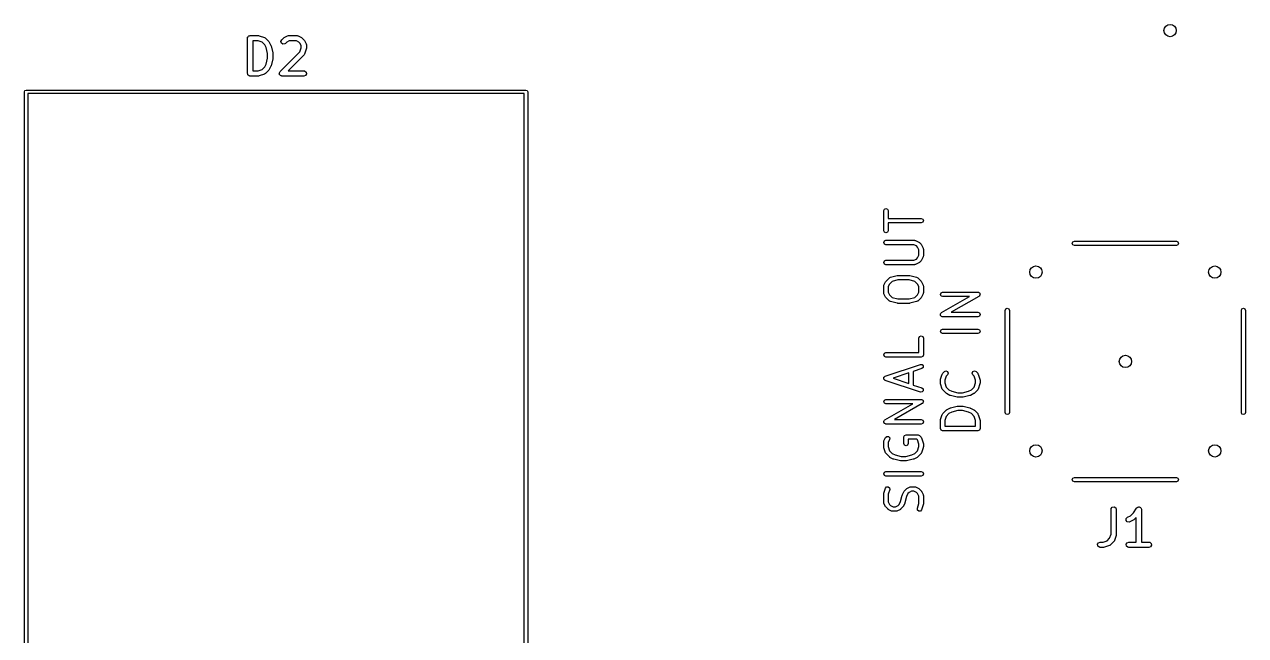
# Model space of a CAD drawing. Extents: x 0.26 to 2.48, y 0.24 to 1.61.
# Drawn here: x 1.119 to 2.484, y 0.924 to 1.607 of the extents above; entities that cross this region are included whole.
import ezdxf

# ---------------------------------------------------------------- set-up
doc = ezdxf.new("R2010")
doc.units = 0
doc.header["$MEASUREMENT"] = 0
doc.layers.add('BLACK', color=7, linetype='CONTINUOUS')

msp = doc.modelspace()

# ---------------------------------------------------------------- linework, layer by layer
at = {"layer": 'BLACK', "linetype": 'CONTINUOUS'}
for p, q in [((1.36799, 1.59146), (1.36806, 1.59185)), ((1.36799, 1.55209), (1.36799, 1.59146)), ((1.36803, 1.59198), (1.3681, 1.59209)), ((1.36806, 1.59185), (1.36803, 1.59198)), ((1.3681, 1.59209), (1.36817, 1.59247)), ((1.36817, 1.59247), (1.36866, 1.59306)), ((1.36866, 1.59306), (1.36904, 1.59373)), ((1.36904, 1.59373), (1.36929, 1.59382)), ((1.36929, 1.59382), (1.36946, 1.59402)), ((1.36946, 1.59402), (1.37022, 1.59415)), ((1.37022, 1.59415), (1.37094, 1.59442)), ((1.37094, 1.59442), (1.38031, 1.59442)), ((1.37984, 1.58851), (1.37389, 1.58851)), ((1.37389, 1.58851), (1.37389, 1.55505)), ((1.38434, 1.58701), (1.37984, 1.58851)), ((1.38031, 1.59442), (1.38118, 1.59426)), ((1.38118, 1.59426), (1.38125, 1.59427)), ((1.38125, 1.59427), (1.38687, 1.59239)), ((1.38726, 1.58409), (1.38434, 1.58701)), ((1.38687, 1.59239), (1.38777, 1.5919)), ((1.38777, 1.5919), (1.38787, 1.59175)), ((1.38787, 1.59175), (1.38803, 1.59168)), ((1.38803, 1.59168), (1.39178, 1.58793)), ((1.39178, 1.58793), (1.39228, 1.5872)), ((1.39228, 1.5872), (1.39233, 1.58716)), ((1.39233, 1.58716), (1.3942, 1.58341)), ((1.40549, 1.58797), (1.40635, 1.5898)), ((1.40602, 1.58602), (1.40549, 1.58797)), ((1.40767, 1.58486), (1.40602, 1.58602)), ((1.40635, 1.5898), (1.40822, 1.59168)), ((1.40968, 1.58504), (1.40767, 1.58486)), ((1.40822, 1.59168), (1.40895, 1.59218)), ((1.40895, 1.59218), (1.40899, 1.59223)), ((1.40899, 1.59223), (1.41274, 1.5941)), ((1.41052, 1.58563), (1.40968, 1.58504)), ((1.41206, 1.58716), (1.41052, 1.58563)), ((1.41476, 1.58851), (1.41206, 1.58716)), ((1.41274, 1.5941), (1.41372, 1.5944)), ((1.41372, 1.5944), (1.41389, 1.59436)), ((1.41389, 1.59436), (1.41406, 1.59442)), ((1.41406, 1.59442), (1.42343, 1.59442)), ((1.42274, 1.58851), (1.41476, 1.58851)), ((1.42544, 1.58716), (1.42274, 1.58851)), ((1.42343, 1.59442), (1.42444, 1.59424)), ((1.42444, 1.59424), (1.42458, 1.59413)), ((1.42458, 1.59413), (1.42476, 1.5941)), ((1.42476, 1.5941), (1.4285, 1.59223)), ((1.42663, 1.58597), (1.42544, 1.58716)), ((1.42798, 1.58327), (1.42663, 1.58597)), ((1.4285, 1.59223), (1.42921, 1.5917)), ((1.42921, 1.5917), (1.42927, 1.59168)), ((1.42927, 1.59168), (1.43115, 1.5898)), ((1.43115, 1.5898), (1.43165, 1.58908)), ((1.43165, 1.58908), (1.4317, 1.58903)), ((1.4317, 1.58903), (1.43357, 1.58529)), ((1.43357, 1.58529), (1.43387, 1.5843)), ((1.38878, 1.58106), (1.38726, 1.58409)), ((1.39049, 1.57423), (1.38878, 1.58106)), ((1.39049, 1.56933), (1.39049, 1.57423)), ((1.3942, 1.58341), (1.39435, 1.58292)), ((1.39435, 1.58292), (1.39443, 1.58281)), ((1.39443, 1.58281), (1.3963, 1.57531)), ((1.3963, 1.57531), (1.39634, 1.57472)), ((1.39634, 1.57472), (1.39639, 1.57459)), ((1.39639, 1.57459), (1.39639, 1.56897)), ((1.40447, 1.55418), (1.42648, 1.57619)), ((1.43115, 1.5725), (1.41369, 1.55505)), ((1.42648, 1.57619), (1.42798, 1.58069)), ((1.42798, 1.58069), (1.42798, 1.58327)), ((1.43122, 1.57266), (1.43115, 1.5725)), ((1.43137, 1.57276), (1.43122, 1.57266)), ((1.43186, 1.57366), (1.43137, 1.57276)), ((1.43373, 1.57928), (1.43186, 1.57366)), ((1.43389, 1.58022), (1.43373, 1.57935)), ((1.43373, 1.57935), (1.43373, 1.57928)), ((1.43387, 1.5843), (1.43383, 1.58413)), ((1.43383, 1.58413), (1.43389, 1.58396)), ((1.43389, 1.58396), (1.43389, 1.58022)), ((1.38434, 1.55655), (1.38726, 1.55947)), ((1.38726, 1.55947), (1.38878, 1.5625)), ((1.38878, 1.5625), (1.39049, 1.56933)), ((1.3942, 1.56015), (1.39233, 1.5564)), ((1.39422, 1.56029), (1.3942, 1.56015)), ((1.39443, 1.56075), (1.39422, 1.56029)), ((1.3963, 1.56825), (1.39443, 1.56075)), ((1.39639, 1.56897), (1.39629, 1.56839)), ((1.39629, 1.56839), (1.3963, 1.56825)), ((1.36825, 1.55137), (1.36799, 1.55209)), ((1.36838, 1.55062), (1.36825, 1.55137)), ((1.36859, 1.55045), (1.36838, 1.55062)), ((1.36868, 1.5502), (1.36859, 1.55045)), ((1.36934, 1.54981), (1.36868, 1.5502)), ((1.36993, 1.54932), (1.36934, 1.54981)), ((1.37031, 1.54925), (1.36993, 1.54932)), ((1.37043, 1.54919), (1.37031, 1.54925)), ((1.37056, 1.54921), (1.37043, 1.54919)), ((1.37094, 1.54914), (1.37056, 1.54921)), ((1.38031, 1.54914), (1.37094, 1.54914)), ((1.37389, 1.55505), (1.37984, 1.55505)), ((1.37984, 1.55505), (1.38434, 1.55655)), ((1.38038, 1.54916), (1.38031, 1.54914)), ((1.38125, 1.54929), (1.38038, 1.54916)), ((1.38687, 1.55117), (1.38125, 1.54929)), ((1.38701, 1.55128), (1.38687, 1.55117)), ((1.38719, 1.55129), (1.38701, 1.55128)), ((1.38803, 1.55188), (1.38719, 1.55129)), ((1.39178, 1.55563), (1.38803, 1.55188)), ((1.3918, 1.55569), (1.39178, 1.55563)), ((1.39233, 1.5564), (1.3918, 1.55569)), ((1.40362, 1.55235), (1.40368, 1.55247)), ((1.40385, 1.55149), (1.40362, 1.55235)), ((1.40365, 1.55261), (1.4041, 1.55338)), ((1.40368, 1.55247), (1.40365, 1.55261)), ((1.404, 1.55062), (1.40385, 1.55149)), ((1.40411, 1.55053), (1.404, 1.55062)), ((1.4041, 1.55338), (1.40447, 1.55418)), ((1.40414, 1.5504), (1.40411, 1.55053)), ((1.40487, 1.54989), (1.40414, 1.5504)), ((1.40555, 1.54932), (1.40487, 1.54989)), ((1.40573, 1.54929), (1.40555, 1.54932)), ((1.4058, 1.54924), (1.40573, 1.54929)), ((1.40593, 1.54925), (1.4058, 1.54924)), ((1.40656, 1.54914), (1.40593, 1.54925)), ((1.43093, 1.54914), (1.40656, 1.54914)), ((1.41369, 1.55505), (1.43093, 1.55505)), ((1.43093, 1.55505), (1.43194, 1.55487)), ((1.43283, 1.54983), (1.43093, 1.54914)), ((1.43194, 1.55487), (1.43349, 1.55357)), ((1.43384, 1.55158), (1.43283, 1.54983)), ((1.43349, 1.55357), (1.43384, 1.55158)), ((1.1185, 1.5315), (1.11908, 1.53289)), ((1.1185, 0.468504), (1.1185, 1.5315)), ((1.11908, 1.53289), (1.12047, 1.53346)), ((1.12047, 1.53346), (1.67953, 1.53346)), ((1.67953, 1.53346), (1.68092, 1.53289)), ((1.68092, 1.53289), (1.6815, 1.5315)), ((1.6815, 1.5315), (1.6815, 0.468504)), ((1.12244, 1.52953), (1.12244, 0.470472)), ((1.67756, 1.52953), (1.12244, 1.52953)), ((1.67756, 0.470472), (1.67756, 1.52953)), ((2.07967, 1.39873), (2.0804, 1.4005)), ((2.07967, 1.37623), (2.07967, 1.39873)), ((2.0804, 1.4005), (2.08217, 1.40123)), ((2.08217, 1.40123), (2.08393, 1.4005)), ((2.08393, 1.4005), (2.08467, 1.39873)), ((2.08467, 1.39873), (2.08467, 1.38998)), ((2.08467, 1.38998), (2.12154, 1.38998)), ((2.12154, 1.38498), (2.08467, 1.38498)), ((2.08467, 1.38498), (2.08467, 1.37623)), ((2.12154, 1.38998), (2.1233, 1.38925)), ((2.1233, 1.38571), (2.12154, 1.38498)), ((2.1233, 1.38925), (2.12404, 1.38748)), ((2.12404, 1.38748), (2.1233, 1.38571)), ((2.0804, 1.37446), (2.07967, 1.37623)), ((2.08217, 1.37373), (2.0804, 1.37446)), ((2.08393, 1.37446), (2.08217, 1.37373)), ((2.08467, 1.37623), (2.08393, 1.37446)), ((2.07967, 1.36311), (2.0804, 1.36488)), ((2.0804, 1.36134), (2.07967, 1.36311)), ((2.0804, 1.36488), (2.08217, 1.36561)), ((2.08217, 1.36061), (2.0804, 1.36134)), ((2.08217, 1.36561), (2.11404, 1.36561)), ((2.11345, 1.36061), (2.08217, 1.36061)), ((2.11631, 1.35918), (2.11345, 1.36061)), ((2.11404, 1.36561), (2.11457, 1.36539)), ((2.11457, 1.36539), (2.11515, 1.36534)), ((2.11515, 1.36534), (2.1189, 1.36347)), ((2.11761, 1.35788), (2.11631, 1.35918)), ((2.11904, 1.35502), (2.11761, 1.35788)), ((2.1189, 1.36347), (2.11917, 1.36316)), ((2.11904, 1.3487), (2.11904, 1.35502)), ((2.11917, 1.36316), (2.11955, 1.363)), ((2.11955, 1.363), (2.12143, 1.36113)), ((2.12143, 1.36113), (2.12159, 1.36075)), ((2.12159, 1.36075), (2.1219, 1.36048)), ((2.1219, 1.36048), (2.12377, 1.35673)), ((2.12377, 1.35673), (2.12381, 1.35615)), ((2.12381, 1.35615), (2.12404, 1.35561)), ((2.12404, 1.35561), (2.12404, 1.34811)), ((2.29055, 1.36209), (2.29124, 1.36376)), ((2.29124, 1.36042), (2.29055, 1.36209)), ((2.29124, 1.36376), (2.29291, 1.36445)), ((2.29291, 1.35972), (2.29124, 1.36042)), ((2.29291, 1.36445), (2.40709, 1.36445)), ((2.40709, 1.35972), (2.29291, 1.35972)), ((2.40709, 1.36445), (2.40876, 1.36376)), ((2.40876, 1.36042), (2.40709, 1.35972)), ((2.40876, 1.36376), (2.40945, 1.36209)), ((2.40945, 1.36209), (2.40876, 1.36042)), ((2.07967, 1.34061), (2.0804, 1.34238)), ((2.0804, 1.33884), (2.07967, 1.34061)), ((2.0804, 1.34238), (2.08217, 1.34311)), ((2.08217, 1.33811), (2.0804, 1.33884)), ((2.08217, 1.34311), (2.11345, 1.34311)), ((2.11345, 1.34311), (2.11631, 1.34454)), ((2.1189, 1.34025), (2.11515, 1.33838)), ((2.11631, 1.34454), (2.11761, 1.34584)), ((2.11761, 1.34584), (2.11904, 1.3487)), ((2.11917, 1.34056), (2.1189, 1.34025)), ((2.11955, 1.34072), (2.11917, 1.34056)), ((2.12143, 1.34259), (2.11955, 1.34072)), ((2.12159, 1.34297), (2.12143, 1.34259)), ((2.1219, 1.34324), (2.12159, 1.34297)), ((2.12377, 1.34699), (2.1219, 1.34324)), ((2.12381, 1.34757), (2.12377, 1.34699)), ((2.12404, 1.34811), (2.12381, 1.34757)), ((2.11404, 1.33811), (2.08217, 1.33811)), ((2.08718, 1.32429), (2.09468, 1.32616)), ((2.09468, 1.32616), (2.095, 1.32612)), ((2.095, 1.32612), (2.09529, 1.32624)), ((2.09529, 1.32624), (2.10841, 1.32624)), ((2.10841, 1.32624), (2.10871, 1.32612)), ((2.10871, 1.32612), (2.10902, 1.32616)), ((2.10902, 1.32616), (2.11652, 1.32429)), ((2.11457, 1.33833), (2.11404, 1.33811)), ((2.11515, 1.33838), (2.11457, 1.33833)), ((2.07967, 1.31436), (2.07989, 1.3149)), ((2.07967, 1.30687), (2.07967, 1.31436)), ((2.07989, 1.3149), (2.07993, 1.31548)), ((2.07993, 1.31548), (2.0818, 1.31923)), ((2.0818, 1.31923), (2.08212, 1.3195)), ((2.08212, 1.3195), (2.08227, 1.31988)), ((2.08227, 1.31988), (2.08602, 1.32363)), ((2.0861, 1.31663), (2.08467, 1.31377)), ((2.08467, 1.31377), (2.08467, 1.30746)), ((2.08602, 1.32363), (2.08664, 1.32389)), ((2.08907, 1.31961), (2.0861, 1.31663)), ((2.08664, 1.32389), (2.08718, 1.32429)), ((2.0956, 1.32124), (2.08907, 1.31961)), ((2.1081, 1.32124), (2.0956, 1.32124)), ((2.11463, 1.31961), (2.1081, 1.32124)), ((2.11761, 1.31663), (2.11463, 1.31961)), ((2.11652, 1.32429), (2.11706, 1.32389)), ((2.11706, 1.32389), (2.11768, 1.32363)), ((2.11904, 1.31377), (2.11761, 1.31663)), ((2.11768, 1.32363), (2.12143, 1.31988)), ((2.11904, 1.30746), (2.11904, 1.31377)), ((2.12143, 1.31988), (2.12159, 1.3195)), ((2.12159, 1.3195), (2.1219, 1.31923)), ((2.1219, 1.31923), (2.12377, 1.31548)), ((2.12377, 1.31548), (2.12381, 1.3149)), ((2.12381, 1.3149), (2.12404, 1.31436)), ((2.12404, 1.31436), (2.12404, 1.30687)), ((2.07989, 1.30633), (2.07967, 1.30687)), ((2.07993, 1.30575), (2.07989, 1.30633)), ((2.0818, 1.302), (2.07993, 1.30575)), ((2.08212, 1.30173), (2.0818, 1.302)), ((2.08227, 1.30135), (2.08212, 1.30173)), ((2.08602, 1.2976), (2.08227, 1.30135)), ((2.08467, 1.30746), (2.0861, 1.3046)), ((2.0861, 1.3046), (2.08907, 1.30162)), ((2.08907, 1.30162), (2.0956, 1.29999)), ((2.0956, 1.29999), (2.1081, 1.29999)), ((2.1081, 1.29999), (2.11463, 1.30162)), ((2.11463, 1.30162), (2.11761, 1.3046)), ((2.11761, 1.3046), (2.11904, 1.30746)), ((2.12143, 1.30135), (2.11768, 1.2976)), ((2.12159, 1.30173), (2.12143, 1.30135)), ((2.1219, 1.302), (2.12159, 1.30173)), ((2.12377, 1.30575), (2.1219, 1.302)), ((2.12381, 1.30633), (2.12377, 1.30575)), ((2.12404, 1.30687), (2.12381, 1.30633)), ((2.14305, 1.30499), (2.14378, 1.30676)), ((2.14378, 1.30322), (2.14305, 1.30499)), ((2.14378, 1.30676), (2.14555, 1.30749)), ((2.14555, 1.30249), (2.14378, 1.30322)), ((2.14431, 1.28466), (2.17551, 1.30249)), ((2.14555, 1.30749), (2.18492, 1.30749)), ((2.17551, 1.30249), (2.14555, 1.30249)), ((2.18616, 1.30282), (2.15497, 1.28499)), ((2.18492, 1.30749), (2.18524, 1.30736)), ((2.18524, 1.30736), (2.18558, 1.3074)), ((2.18558, 1.3074), (2.18609, 1.30701)), ((2.18609, 1.30701), (2.18669, 1.30676)), ((2.18637, 1.30309), (2.18616, 1.30282)), ((2.18669, 1.30322), (2.18637, 1.30309)), ((2.18669, 1.30676), (2.18682, 1.30644)), ((2.18694, 1.30382), (2.18669, 1.30322)), ((2.18682, 1.30644), (2.18709, 1.30623)), ((2.18733, 1.30433), (2.18694, 1.30382)), ((2.18709, 1.30623), (2.18717, 1.30559)), ((2.18717, 1.30559), (2.18742, 1.30499)), ((2.18742, 1.30499), (2.18729, 1.30467)), ((2.18729, 1.30467), (2.18733, 1.30433)), ((2.08664, 1.29734), (2.08602, 1.2976)), ((2.08718, 1.29694), (2.08664, 1.29734)), ((2.09468, 1.29507), (2.08718, 1.29694)), ((2.095, 1.29511), (2.09468, 1.29507)), ((2.09529, 1.29499), (2.095, 1.29511)), ((2.10841, 1.29499), (2.09529, 1.29499)), ((2.10871, 1.29511), (2.10841, 1.29499)), ((2.10902, 1.29507), (2.10871, 1.29511)), ((2.11652, 1.29694), (2.10902, 1.29507)), ((2.11706, 1.29734), (2.11652, 1.29694)), ((2.11768, 1.2976), (2.11706, 1.29734)), ((2.14354, 1.28366), (2.14378, 1.28426)), ((2.14378, 1.28426), (2.1441, 1.28439)), ((2.1441, 1.28439), (2.14431, 1.28466)), ((2.15497, 1.28499), (2.18492, 1.28499)), ((2.18492, 1.28499), (2.18669, 1.28426)), ((2.18669, 1.28426), (2.18742, 1.28249)), ((2.21555, 1.28709), (2.21624, 1.28876)), ((2.21555, 1.17291), (2.21555, 1.28709)), ((2.21624, 1.28876), (2.21791, 1.28945)), ((2.21791, 1.28945), (2.21958, 1.28876)), ((2.21958, 1.28876), (2.22028, 1.28709)), ((2.22028, 1.28709), (2.22028, 1.17291)), ((2.47972, 1.28709), (2.48042, 1.28876)), ((2.47972, 1.17291), (2.47972, 1.28709)), ((2.48042, 1.28876), (2.48209, 1.28945)), ((2.48209, 1.28945), (2.48376, 1.28876)), ((2.48376, 1.28876), (2.48445, 1.28709)), ((2.48445, 1.28709), (2.48445, 1.17291)), ((2.14305, 1.28249), (2.14318, 1.28281)), ((2.1433, 1.2819), (2.14305, 1.28249)), ((2.14314, 1.28315), (2.14354, 1.28366)), ((2.14318, 1.28281), (2.14314, 1.28315)), ((2.14338, 1.28125), (2.1433, 1.2819)), ((2.14365, 1.28104), (2.14338, 1.28125)), ((2.14378, 1.28073), (2.14365, 1.28104)), ((2.14438, 1.28048), (2.14378, 1.28073)), ((2.14489, 1.28008), (2.14438, 1.28048)), ((2.14523, 1.28012), (2.14489, 1.28008)), ((2.14555, 1.27999), (2.14523, 1.28012)), ((2.18492, 1.27999), (2.14555, 1.27999)), ((2.18669, 1.28073), (2.18492, 1.27999)), ((2.18742, 1.28249), (2.18669, 1.28073)), ((2.11904, 1.25625), (2.11977, 1.25801)), ((2.11977, 1.25801), (2.12154, 1.25875)), ((2.12154, 1.25875), (2.1233, 1.25801)), ((2.1233, 1.25801), (2.12404, 1.25625)), ((2.14305, 1.26375), (2.14378, 1.26551)), ((2.14378, 1.26198), (2.14305, 1.26375)), ((2.14378, 1.26551), (2.14555, 1.26625)), ((2.14555, 1.26125), (2.14378, 1.26198)), ((2.14555, 1.26625), (2.18492, 1.26625)), ((2.18492, 1.26125), (2.14555, 1.26125)), ((2.18492, 1.26625), (2.18669, 1.26551)), ((2.18669, 1.26198), (2.18492, 1.26125)), ((2.18669, 1.26551), (2.18742, 1.26375)), ((2.18742, 1.26375), (2.18669, 1.26198)), ((2.11904, 1.24), (2.11904, 1.25625)), ((2.12404, 1.25625), (2.12404, 1.2375)), ((2.07967, 1.2375), (2.0804, 1.23927)), ((2.0804, 1.23573), (2.07967, 1.2375)), ((2.0804, 1.23927), (2.08217, 1.24)), ((2.08217, 1.235), (2.0804, 1.23573)), ((2.08217, 1.24), (2.11904, 1.24)), ((2.12154, 1.235), (2.08217, 1.235)), ((2.1233, 1.23573), (2.12154, 1.235)), ((2.12404, 1.2375), (2.1233, 1.23573)), ((2.08138, 1.21362), (2.12075, 1.22675)), ((2.10779, 1.21716), (2.09007, 1.21125)), ((2.10779, 1.20535), (2.10779, 1.21716)), ((2.12233, 1.222), (2.11279, 1.21882)), ((2.11279, 1.21882), (2.11279, 1.20368)), ((2.12075, 1.22675), (2.12265, 1.22661)), ((2.12377, 1.22326), (2.12233, 1.222)), ((2.12265, 1.22661), (2.12391, 1.22517)), ((2.12391, 1.22517), (2.12377, 1.22326)), ((2.14318, 1.21017), (2.14505, 1.21579)), ((2.14505, 1.21579), (2.14544, 1.21623)), ((2.14544, 1.21623), (2.14566, 1.21677)), ((2.14566, 1.21677), (2.14753, 1.21864)), ((2.14753, 1.21864), (2.1493, 1.21938)), ((2.1493, 1.21938), (2.15107, 1.21864)), ((2.15107, 1.21864), (2.1518, 1.21688)), ((2.1518, 1.21688), (2.15107, 1.21511)), ((2.17867, 1.21688), (2.1794, 1.21864)), ((2.1794, 1.21511), (2.17867, 1.21688)), ((2.1794, 1.21864), (2.18117, 1.21938)), ((2.18117, 1.21938), (2.18294, 1.21864)), ((2.18294, 1.21864), (2.18481, 1.21677)), ((2.18481, 1.21677), (2.18504, 1.21623)), ((2.18504, 1.21623), (2.18542, 1.21579)), ((2.18542, 1.21579), (2.18729, 1.21017)), ((2.07979, 1.21204), (2.07992, 1.21218)), ((2.07985, 1.21125), (2.07979, 1.21204)), ((2.07979, 1.21046), (2.07985, 1.21125)), ((2.07992, 1.21032), (2.07979, 1.21046)), ((2.07992, 1.21218), (2.07993, 1.21237)), ((2.07993, 1.21013), (2.07992, 1.21032)), ((2.07993, 1.21237), (2.08053, 1.21289)), ((2.08053, 1.20962), (2.07993, 1.21013)), ((2.08053, 1.21289), (2.08105, 1.21349)), ((2.08105, 1.20902), (2.08053, 1.20962)), ((2.08105, 1.21349), (2.08123, 1.2135)), ((2.08123, 1.209), (2.08105, 1.20902)), ((2.08123, 1.2135), (2.08138, 1.21362)), ((2.08138, 1.20888), (2.08123, 1.209)), ((2.12075, 1.19576), (2.08138, 1.20888)), ((2.09007, 1.21125), (2.10779, 1.20535)), ((2.11279, 1.20368), (2.12233, 1.2005)), ((2.14305, 1.20938), (2.14321, 1.20976)), ((2.14305, 1.20563), (2.14305, 1.20938)), ((2.14321, 1.20525), (2.14305, 1.20563)), ((2.14321, 1.20976), (2.14318, 1.21017)), ((2.14318, 1.20484), (2.14321, 1.20525)), ((2.14505, 1.19921), (2.14318, 1.20484)), ((2.14961, 1.21365), (2.14805, 1.20897)), ((2.14805, 1.20897), (2.14805, 1.20603)), ((2.14805, 1.20603), (2.14961, 1.20135)), ((2.15107, 1.21511), (2.14961, 1.21365)), ((2.18086, 1.21365), (2.1794, 1.21511)), ((2.18242, 1.20897), (2.18086, 1.21365)), ((2.18086, 1.20135), (2.18242, 1.20603)), ((2.18242, 1.20603), (2.18242, 1.20897)), ((2.18729, 1.20484), (2.18542, 1.19921)), ((2.18729, 1.21017), (2.18726, 1.20976)), ((2.18726, 1.20976), (2.18742, 1.20938)), ((2.18742, 1.20563), (2.18726, 1.20525)), ((2.18726, 1.20525), (2.18729, 1.20484)), ((2.18742, 1.20938), (2.18742, 1.20563)), ((2.12265, 1.19589), (2.12075, 1.19576)), ((2.12233, 1.2005), (2.12377, 1.19925)), ((2.12391, 1.19734), (2.12265, 1.19589)), ((2.12377, 1.19925), (2.12391, 1.19734)), ((2.14544, 1.19877), (2.14505, 1.19921)), ((2.14566, 1.19824), (2.14544, 1.19877)), ((2.14941, 1.19449), (2.14566, 1.19824)), ((2.14979, 1.19433), (2.14941, 1.19449)), ((2.14961, 1.20135), (2.15266, 1.19831)), ((2.15006, 1.19402), (2.14979, 1.19433)), ((2.15381, 1.19214), (2.15006, 1.19402)), ((2.15266, 1.19831), (2.1558, 1.19674)), ((2.15409, 1.19212), (2.15381, 1.19214)), ((2.15432, 1.19195), (2.15409, 1.19212)), ((2.16182, 1.19008), (2.15432, 1.19195)), ((2.1558, 1.19674), (2.16273, 1.195)), ((2.16213, 1.19013), (2.16182, 1.19008)), ((2.16242, 1.19), (2.16213, 1.19013)), ((2.16805, 1.19), (2.16242, 1.19)), ((2.16273, 1.195), (2.16774, 1.195)), ((2.16774, 1.195), (2.17468, 1.19674)), ((2.16834, 1.19013), (2.16805, 1.19)), ((2.16866, 1.19008), (2.16834, 1.19013)), ((2.17615, 1.19195), (2.16866, 1.19008)), ((2.17468, 1.19674), (2.17782, 1.19831)), ((2.17638, 1.19212), (2.17615, 1.19195)), ((2.17667, 1.19214), (2.17638, 1.19212)), ((2.18042, 1.19402), (2.17667, 1.19214)), ((2.17782, 1.19831), (2.18086, 1.20135)), ((2.18069, 1.19433), (2.18042, 1.19402)), ((2.18107, 1.19449), (2.18069, 1.19433)), ((2.18481, 1.19824), (2.18107, 1.19449)), ((2.18504, 1.19877), (2.18481, 1.19824)), ((2.18542, 1.19921), (2.18504, 1.19877)), ((2.07967, 1.18501), (2.0804, 1.18677)), ((2.0804, 1.18324), (2.07967, 1.18501)), ((2.0804, 1.18677), (2.08217, 1.18751)), ((2.08217, 1.18251), (2.0804, 1.18324)), ((2.08093, 1.16468), (2.11212, 1.18251)), ((2.08217, 1.18751), (2.12154, 1.18751)), ((2.11212, 1.18251), (2.08217, 1.18251)), ((2.12278, 1.18284), (2.09158, 1.16501)), ((2.12154, 1.18751), (2.12185, 1.18737)), ((2.12185, 1.18737), (2.12219, 1.18742)), ((2.12219, 1.18742), (2.12271, 1.18702)), ((2.12271, 1.18702), (2.1233, 1.18677)), ((2.12299, 1.18311), (2.12278, 1.18284)), ((2.1233, 1.18324), (2.12299, 1.18311)), ((2.1233, 1.18677), (2.12344, 1.18646)), ((2.12355, 1.18384), (2.1233, 1.18324)), ((2.12344, 1.18646), (2.12371, 1.18625)), ((2.12395, 1.18435), (2.12355, 1.18384)), ((2.12371, 1.18625), (2.12379, 1.1856)), ((2.12379, 1.1856), (2.12404, 1.18501)), ((2.12404, 1.18501), (2.1239, 1.18469)), ((2.1239, 1.18469), (2.12395, 1.18435)), ((2.14566, 1.17178), (2.14941, 1.17552)), ((2.14941, 1.17552), (2.14979, 1.17568)), ((2.14979, 1.17568), (2.15006, 1.17599)), ((2.15006, 1.17599), (2.15381, 1.17787)), ((2.15381, 1.17787), (2.15409, 1.17789)), ((2.15409, 1.17789), (2.15432, 1.17806)), ((2.15432, 1.17806), (2.16182, 1.17993)), ((2.16273, 1.17501), (2.1558, 1.17327)), ((2.16182, 1.17993), (2.16213, 1.17989)), ((2.16213, 1.17989), (2.16242, 1.18001)), ((2.16242, 1.18001), (2.16805, 1.18001)), ((2.16774, 1.17501), (2.16273, 1.17501)), ((2.17468, 1.17327), (2.16774, 1.17501)), ((2.16805, 1.18001), (2.16834, 1.17989)), ((2.16834, 1.17989), (2.16866, 1.17993)), ((2.16866, 1.17993), (2.17615, 1.17806)), ((2.17615, 1.17806), (2.17638, 1.17789)), ((2.17638, 1.17789), (2.17667, 1.17787)), ((2.17667, 1.17787), (2.18042, 1.17599)), ((2.18042, 1.17599), (2.18069, 1.17568)), ((2.18069, 1.17568), (2.18107, 1.17552)), ((2.18107, 1.17552), (2.18481, 1.17178)), ((2.07967, 1.16251), (2.0798, 1.16283)), ((2.07991, 1.16191), (2.07967, 1.16251)), ((2.07975, 1.16317), (2.08015, 1.16368)), ((2.0798, 1.16283), (2.07975, 1.16317)), ((2.08, 1.16127), (2.07991, 1.16191)), ((2.08027, 1.16106), (2.08, 1.16127)), ((2.08015, 1.16368), (2.0804, 1.16428)), ((2.0804, 1.16074), (2.08027, 1.16106)), ((2.0804, 1.16428), (2.08072, 1.16441)), ((2.08072, 1.16441), (2.08093, 1.16468)), ((2.09158, 1.16501), (2.12154, 1.16501)), ((2.12154, 1.16501), (2.1233, 1.16428)), ((2.1233, 1.16428), (2.12404, 1.16251)), ((2.12404, 1.16251), (2.1233, 1.16074)), ((2.14305, 1.16438), (2.14321, 1.16476)), ((2.14305, 1.15501), (2.14305, 1.16438)), ((2.14318, 1.16517), (2.14505, 1.1708)), ((2.14321, 1.16476), (2.14318, 1.16517)), ((2.14505, 1.1708), (2.14544, 1.17124)), ((2.14544, 1.17124), (2.14566, 1.17178)), ((2.14961, 1.16866), (2.14805, 1.16398)), ((2.14805, 1.16398), (2.14805, 1.15751)), ((2.15266, 1.1717), (2.14961, 1.16866)), ((2.1558, 1.17327), (2.15266, 1.1717)), ((2.17782, 1.1717), (2.17468, 1.17327)), ((2.18086, 1.16866), (2.17782, 1.1717)), ((2.18242, 1.16398), (2.18086, 1.16866)), ((2.18242, 1.15751), (2.18242, 1.16398)), ((2.18481, 1.17178), (2.18504, 1.17124)), ((2.18504, 1.17124), (2.18542, 1.1708)), ((2.18542, 1.1708), (2.18729, 1.16517)), ((2.18729, 1.16517), (2.18726, 1.16476)), ((2.18726, 1.16476), (2.18742, 1.16438)), ((2.18742, 1.16438), (2.18742, 1.15501)), ((2.21624, 1.17124), (2.21555, 1.17291)), ((2.21791, 1.17055), (2.21624, 1.17124)), ((2.21958, 1.17124), (2.21791, 1.17055)), ((2.22028, 1.17291), (2.21958, 1.17124)), ((2.48042, 1.17124), (2.47972, 1.17291)), ((2.48209, 1.17055), (2.48042, 1.17124)), ((2.48376, 1.17124), (2.48209, 1.17055)), ((2.48445, 1.17291), (2.48376, 1.17124)), ((2.081, 1.16049), (2.0804, 1.16074)), ((2.08151, 1.1601), (2.081, 1.16049)), ((2.08185, 1.16014), (2.08151, 1.1601)), ((2.08217, 1.16001), (2.08185, 1.16014)), ((2.12154, 1.16001), (2.08217, 1.16001)), ((2.10216, 1.14564), (2.1029, 1.1474)), ((2.1029, 1.1474), (2.10466, 1.14814)), ((2.10466, 1.14814), (2.11779, 1.14814)), ((2.11779, 1.14814), (2.1183, 1.14792)), ((2.1183, 1.14792), (2.11955, 1.1474)), ((2.11955, 1.1474), (2.12143, 1.14553)), ((2.1233, 1.16074), (2.12154, 1.16001)), ((2.14378, 1.15324), (2.14305, 1.15501)), ((2.14555, 1.15251), (2.14378, 1.15324)), ((2.18492, 1.15251), (2.14555, 1.15251)), ((2.14805, 1.15751), (2.18242, 1.15751)), ((2.18669, 1.15324), (2.18492, 1.15251)), ((2.18742, 1.15501), (2.18669, 1.15324)), ((2.07967, 1.14001), (2.07989, 1.14055)), ((2.07967, 1.13439), (2.07967, 1.14001)), ((2.07982, 1.13401), (2.07967, 1.13439)), ((2.07979, 1.1336), (2.07982, 1.13401)), ((2.07989, 1.14055), (2.07993, 1.14113)), ((2.07993, 1.14113), (2.0818, 1.14488)), ((2.0818, 1.14488), (2.08325, 1.14613)), ((2.08325, 1.14613), (2.08516, 1.146)), ((2.08628, 1.14264), (2.08467, 1.13942)), ((2.08467, 1.13942), (2.08467, 1.13479)), ((2.08467, 1.13479), (2.08623, 1.13011)), ((2.08516, 1.146), (2.08641, 1.14455)), ((2.08641, 1.14455), (2.08628, 1.14264)), ((2.10216, 1.13814), (2.10216, 1.14564)), ((2.1029, 1.13637), (2.10216, 1.13814)), ((2.10466, 1.13564), (2.1029, 1.13637)), ((2.10643, 1.13637), (2.10466, 1.13564)), ((2.10716, 1.13814), (2.10643, 1.13637)), ((2.11675, 1.14314), (2.10716, 1.14314)), ((2.10716, 1.14314), (2.10716, 1.13814)), ((2.11748, 1.14241), (2.11675, 1.14314)), ((2.11904, 1.13773), (2.11748, 1.14241)), ((2.11748, 1.13011), (2.11904, 1.13479)), ((2.11904, 1.13479), (2.11904, 1.13773)), ((2.12143, 1.14553), (2.12165, 1.14499)), ((2.12165, 1.14499), (2.12203, 1.14455)), ((2.12203, 1.14455), (2.12391, 1.13893)), ((2.12391, 1.13893), (2.12388, 1.13852)), ((2.12388, 1.13852), (2.12404, 1.13814)), ((2.12404, 1.13439), (2.12388, 1.13401)), ((2.12388, 1.13401), (2.12391, 1.1336)), ((2.12404, 1.13814), (2.12404, 1.13439)), ((2.08167, 1.12797), (2.07979, 1.1336)), ((2.08205, 1.12753), (2.08167, 1.12797)), ((2.08227, 1.12699), (2.08205, 1.12753)), ((2.08602, 1.12325), (2.08227, 1.12699)), ((2.0864, 1.12309), (2.08602, 1.12325)), ((2.08623, 1.13011), (2.08927, 1.12707)), ((2.08667, 1.12278), (2.0864, 1.12309)), ((2.09042, 1.1209), (2.08667, 1.12278)), ((2.08927, 1.12707), (2.09241, 1.1255)), ((2.09071, 1.12088), (2.09042, 1.1209)), ((2.09093, 1.12071), (2.09071, 1.12088)), ((2.09843, 1.11884), (2.09093, 1.12071)), ((2.09241, 1.1255), (2.09935, 1.12376)), ((2.09935, 1.12376), (2.10436, 1.12376)), ((2.10436, 1.12376), (2.11129, 1.1255)), ((2.11277, 1.12071), (2.10527, 1.11884)), ((2.11129, 1.1255), (2.11443, 1.12707)), ((2.113, 1.12088), (2.11277, 1.12071)), ((2.11328, 1.1209), (2.113, 1.12088)), ((2.11703, 1.12278), (2.11328, 1.1209)), ((2.11443, 1.12707), (2.11748, 1.13011)), ((2.1173, 1.12309), (2.11703, 1.12278)), ((2.11768, 1.12325), (2.1173, 1.12309)), ((2.12143, 1.12699), (2.11768, 1.12325)), ((2.12165, 1.12753), (2.12143, 1.12699)), ((2.12203, 1.12797), (2.12165, 1.12753)), ((2.12391, 1.1336), (2.12203, 1.12797)), ((2.0804, 1.10616), (2.08217, 1.10689)), ((2.08217, 1.10689), (2.12154, 1.10689)), ((2.09875, 1.11888), (2.09843, 1.11884)), ((2.09904, 1.11876), (2.09875, 1.11888)), ((2.10466, 1.11876), (2.09904, 1.11876)), ((2.10496, 1.11888), (2.10466, 1.11876)), ((2.10527, 1.11884), (2.10496, 1.11888)), ((2.12154, 1.10689), (2.1233, 1.10616)), ((2.07967, 1.10439), (2.0804, 1.10616)), ((2.0804, 1.10262), (2.07967, 1.10439)), ((2.08217, 1.10189), (2.0804, 1.10262)), ((2.12154, 1.10189), (2.08217, 1.10189)), ((2.1233, 1.10262), (2.12154, 1.10189)), ((2.1233, 1.10616), (2.12404, 1.10439)), ((2.12404, 1.10439), (2.1233, 1.10262)), ((2.29055, 1.09791), (2.29124, 1.09958)), ((2.29124, 1.09624), (2.29055, 1.09791)), ((2.29124, 1.09958), (2.29291, 1.10028)), ((2.29291, 1.09555), (2.29124, 1.09624)), ((2.29291, 1.10028), (2.40709, 1.10028)), ((2.40709, 1.09555), (2.29291, 1.09555)), ((2.40709, 1.10028), (2.40876, 1.09958)), ((2.40876, 1.09624), (2.40709, 1.09555)), ((2.40876, 1.09958), (2.40945, 1.09791)), ((2.40945, 1.09791), (2.40876, 1.09624)), ((2.07967, 1.08189), (2.07982, 1.08227)), ((2.07967, 1.07252), (2.07967, 1.08189)), ((2.07979, 1.08268), (2.08167, 1.08831)), ((2.07982, 1.08227), (2.07979, 1.08268)), ((2.08167, 1.08831), (2.08292, 1.08975)), ((2.08292, 1.08975), (2.08483, 1.08989)), ((2.08641, 1.08673), (2.08467, 1.08149)), ((2.08467, 1.08149), (2.08467, 1.07311)), ((2.08483, 1.08989), (2.08628, 1.08864)), ((2.08628, 1.08864), (2.08641, 1.08673)), ((2.09855, 1.07339), (2.10036, 1.08063)), ((2.10036, 1.08063), (2.10053, 1.08085)), ((2.10053, 1.08085), (2.10055, 1.08114)), ((2.10055, 1.08114), (2.10243, 1.08489)), ((2.10243, 1.08489), (2.10274, 1.08516)), ((2.10274, 1.08516), (2.1029, 1.08554)), ((2.1029, 1.08554), (2.10477, 1.08741)), ((2.10515, 1.07915), (2.10334, 1.07191)), ((2.10477, 1.08741), (2.10515, 1.08757)), ((2.10515, 1.08757), (2.10542, 1.08788)), ((2.10672, 1.08229), (2.10515, 1.07915)), ((2.10542, 1.08788), (2.10917, 1.08975)), ((2.10802, 1.08359), (2.10672, 1.08229)), ((2.11088, 1.08502), (2.10802, 1.08359)), ((2.10917, 1.08975), (2.10975, 1.0898)), ((2.10975, 1.0898), (2.11029, 1.09002)), ((2.11029, 1.09002), (2.11404, 1.09002)), ((2.11345, 1.08502), (2.11088, 1.08502)), ((2.11631, 1.08359), (2.11345, 1.08502)), ((2.11404, 1.09002), (2.11457, 1.0898)), ((2.11457, 1.0898), (2.11515, 1.08975)), ((2.11515, 1.08975), (2.1189, 1.08788)), ((2.11761, 1.08229), (2.11631, 1.08359)), ((2.11904, 1.07943), (2.11761, 1.08229)), ((2.1189, 1.08788), (2.11917, 1.08757)), ((2.11904, 1.07105), (2.11904, 1.07943)), ((2.11917, 1.08757), (2.11955, 1.08741)), ((2.11955, 1.08741), (2.12143, 1.08554)), ((2.12143, 1.08554), (2.12159, 1.08516)), ((2.12159, 1.08516), (2.1219, 1.08489)), ((2.1219, 1.08489), (2.12377, 1.08114)), ((2.12377, 1.08114), (2.12381, 1.08056)), ((2.12381, 1.08056), (2.12404, 1.08002)), ((2.12404, 1.08002), (2.12404, 1.07064)), ((2.07989, 1.07198), (2.07967, 1.07252)), ((2.07993, 1.0714), (2.07989, 1.07198)), ((2.0818, 1.06765), (2.07993, 1.0714)), ((2.08212, 1.06738), (2.0818, 1.06765)), ((2.08227, 1.067), (2.08212, 1.06738)), ((2.08415, 1.06513), (2.08227, 1.067)), ((2.08467, 1.07311), (2.0861, 1.07025)), ((2.0861, 1.07025), (2.0874, 1.06895)), ((2.0874, 1.06895), (2.09026, 1.06752)), ((2.09026, 1.06752), (2.09282, 1.06752)), ((2.09282, 1.06752), (2.09568, 1.06895)), ((2.09568, 1.06895), (2.09698, 1.07025)), ((2.09698, 1.07025), (2.09855, 1.07339)), ((2.10081, 1.067), (2.09893, 1.06513)), ((2.10096, 1.06738), (2.10081, 1.067)), ((2.10127, 1.06765), (2.10096, 1.06738)), ((2.10315, 1.0714), (2.10127, 1.06765)), ((2.10317, 1.07169), (2.10315, 1.0714)), ((2.10334, 1.07191), (2.10317, 1.07169)), ((2.11729, 1.06581), (2.11904, 1.07105)), ((2.11743, 1.0639), (2.11729, 1.06581)), ((2.12391, 1.06985), (2.12203, 1.06423)), ((2.12404, 1.07064), (2.12388, 1.07026)), ((2.12388, 1.07026), (2.12391, 1.06985)), ((2.33392, 1.06446), (2.3341, 1.06547)), ((2.3341, 1.06547), (2.3354, 1.06701)), ((2.3354, 1.06701), (2.33739, 1.06736)), ((2.33739, 1.06736), (2.33914, 1.06635)), ((2.33914, 1.06635), (2.33983, 1.06446)), ((2.35895, 1.06071), (2.36254, 1.06609)), ((2.36254, 1.06609), (2.36325, 1.06684)), ((2.36325, 1.06684), (2.36341, 1.06688)), ((2.36341, 1.06688), (2.36352, 1.06701)), ((2.36352, 1.06701), (2.36437, 1.06716)), ((2.36437, 1.06716), (2.36519, 1.0674)), ((2.36519, 1.0674), (2.36534, 1.06733)), ((2.36534, 1.06733), (2.36551, 1.06736)), ((2.36551, 1.06736), (2.36625, 1.06694)), ((2.36625, 1.06694), (2.36704, 1.06659)), ((2.36704, 1.06659), (2.36711, 1.06644)), ((2.36711, 1.06644), (2.36726, 1.06635)), ((2.36726, 1.06635), (2.36755, 1.06555)), ((2.36755, 1.06555), (2.36793, 1.06478)), ((2.08453, 1.06497), (2.08415, 1.06513)), ((2.0848, 1.06466), (2.08453, 1.06497)), ((2.08855, 1.06278), (2.0848, 1.06466)), ((2.08913, 1.06274), (2.08855, 1.06278)), ((2.08967, 1.06252), (2.08913, 1.06274)), ((2.09341, 1.06252), (2.08967, 1.06252)), ((2.09395, 1.06274), (2.09341, 1.06252)), ((2.09453, 1.06278), (2.09395, 1.06274)), ((2.09828, 1.06466), (2.09453, 1.06278)), ((2.09855, 1.06497), (2.09828, 1.06466)), ((2.09893, 1.06513), (2.09855, 1.06497)), ((2.11887, 1.06265), (2.11743, 1.0639)), ((2.12078, 1.06278), (2.11887, 1.06265)), ((2.12203, 1.06423), (2.12078, 1.06278)), ((2.33392, 1.03681), (2.33392, 1.06446)), ((2.33983, 1.06446), (2.33983, 1.03633)), ((2.35092, 1.05237), (2.35104, 1.05438)), ((2.35212, 1.05074), (2.35092, 1.05237)), ((2.35104, 1.05438), (2.35243, 1.05585)), ((2.35243, 1.05585), (2.35575, 1.05751)), ((2.35882, 1.05244), (2.35507, 1.05057)), ((2.35575, 1.05751), (2.35895, 1.06071)), ((2.35886, 1.05249), (2.35882, 1.05244)), ((2.35959, 1.05299), (2.35886, 1.05249)), ((2.36205, 1.05545), (2.35959, 1.05299)), ((2.36205, 1.02804), (2.36205, 1.05545)), ((2.36793, 1.06478), (2.36789, 1.06462)), ((2.36789, 1.06462), (2.36795, 1.06446)), ((2.36795, 1.06446), (2.36795, 1.02804)), ((2.35409, 1.05027), (2.35212, 1.05074)), ((2.35507, 1.05057), (2.35409, 1.05027)), ((2.31897, 1.0256), (2.31998, 1.02735)), ((2.31932, 1.02361), (2.31897, 1.0256)), ((2.31998, 1.02735), (2.32188, 1.02804)), ((2.32188, 1.02804), (2.32515, 1.02804)), ((2.32515, 1.02804), (2.32966, 1.02954)), ((2.32966, 1.02954), (2.33242, 1.03231)), ((2.33242, 1.03231), (2.33392, 1.03681)), ((2.33334, 1.02487), (2.3325, 1.02428)), ((2.33709, 1.02862), (2.33334, 1.02487)), ((2.33716, 1.02878), (2.33709, 1.02862)), ((2.33731, 1.02887), (2.33716, 1.02878)), ((2.3378, 1.02978), (2.33731, 1.02887)), ((2.33968, 1.0354), (2.3378, 1.02978)), ((2.33983, 1.03633), (2.33968, 1.03547)), ((2.33968, 1.03547), (2.33968, 1.0354)), ((2.35084, 1.0256), (2.35185, 1.02735)), ((2.35119, 1.02361), (2.35084, 1.0256)), ((2.35185, 1.02735), (2.35375, 1.02804)), ((2.35375, 1.02804), (2.36205, 1.02804)), ((2.36795, 1.02804), (2.37625, 1.02804)), ((2.37625, 1.02804), (2.37726, 1.02786)), ((2.37726, 1.02786), (2.3788, 1.02656)), ((2.37915, 1.02457), (2.37814, 1.02282)), ((2.3788, 1.02656), (2.37915, 1.02457)), ((2.32087, 1.02231), (2.31932, 1.02361)), ((2.32188, 1.02213), (2.32087, 1.02231)), ((2.32563, 1.02213), (2.32188, 1.02213)), ((2.32569, 1.02216), (2.32563, 1.02213)), ((2.32656, 1.02228), (2.32569, 1.02216)), ((2.33219, 1.02416), (2.32656, 1.02228)), ((2.33232, 1.02427), (2.33219, 1.02416)), ((2.3325, 1.02428), (2.33232, 1.02427)), ((2.35274, 1.02231), (2.35119, 1.02361)), ((2.35375, 1.02213), (2.35274, 1.02231)), ((2.37625, 1.02213), (2.35375, 1.02213)), ((2.37814, 1.02282), (2.37625, 1.02213))]:
    msp.add_line(p, q, dxfattribs=at)
at = {"layer": 'BLACK'}
for centre in [(2.4, 1.6), (2.25, 1.33), (2.45, 1.33), (2.35, 1.23), (2.25, 1.13), (2.45, 1.13)]:
    msp.add_circle(centre, 0.00689, dxfattribs=at)

doc.saveas('drawing.dxf')
